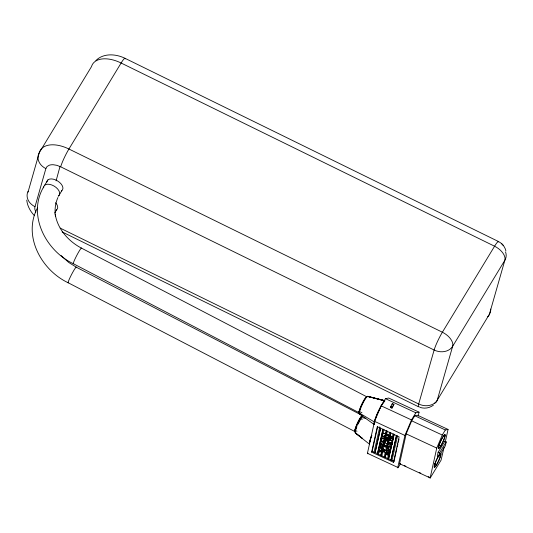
<?xml version="1.0" encoding="UTF-8"?>
<svg xmlns="http://www.w3.org/2000/svg" width="533" height="533" viewBox="0 0 533 533"><rect width="100%" height="100%" fill="white"/><g stroke="black" fill="none" stroke-linecap="round" stroke-linejoin="round"><path stroke-width="0.8" d="M391.335 438.392C390.869 437.7 387.085 435.308 385.526 435.181A2.345 1.339 31.3 0 0 385.312 435.141L385.306 434.815M444.835 441.231L446.221 441.877L445.361 445.728L438.672 456.754L437.28 456.108L438.139 452.257L445.775 439.678L448.066 429.438L417.492 415.227L414.774 415.76L411.703 420.823L406.186 433.869L399.523 463.943L399.917 463.51M387.618 442.557L391.255 443.07L391.828 444.462L386.478 443.782L387.264 443.549L386.638 446.088L387.631 446.554L388.33 443.683L390.889 444.009L390.269 446.507L391.069 446.874L390.196 450.485L388.417 449.659L388.863 448.2L387.471 447.547L386.745 450.532L385.659 450.492L386.478 447.087L380.722 444.409L380.529 444.722L388.677 448.506M381.455 439.598L381.361 439.738A3.465 1.985 31.3 0 0 383.913 443.103L384.973 443.516M389.163 435.408L385.819 433.975A5.61 3.211 31.3 0 0 385.053 433.775L384.773 433.722A4.537 2.598 31.3 0 0 384.38 433.669L384.2 433.655A3.125 1.792 31.3 0 0 382.647 434.202A3.931 2.252 31.3 0 0 382.521 434.568L382.474 434.781A3.958 2.265 31.3 0 0 382.454 435.201M448.066 429.438L445.341 429.971L442.27 435.035L436.754 448.08L430.091 478.161L441.051 460.206L444.036 447.46M400.556 463.663L398.444 467.148A2.219 0.346 -65.1 0 1 397.791 467.414L367.417 453.297L374.566 421.337L381.128 405.82L385.466 398.671L388.704 398.038L419.071 412.162L418.178 416.153M371.621 452.131L377.304 426.72L399.137 436.873L393.461 462.284L371.621 452.131L372.187 451.198L377.69 426.587M380.669 427.966L375.072 452.744L374.079 452.277L379.762 426.866M375.072 452.744L380.575 428.126M388.57 459.02L392.961 439.632L388.57 459.02L387.578 458.553L388.384 455.215L386.225 453.103L385.199 457.447L377.457 453.85L382.96 429.232M377.457 453.85L383.054 429.078M388.384 455.215L388.917 456.228L384.573 451.977L378.956 451.757L379.449 450.085L382.054 450.192L382.274 449.232L380.116 447.127L379.922 447.434L383.107 450.552L382.274 449.232M379.922 447.434L380.415 445.768L383.38 448.913L385.659 450.492M380.529 444.722L380.975 443.256L386.638 446.088M378.45 454.309L381.535 440.511M384.866 437.626L384.533 438.866L384.679 437.5A4.957 2.838 31.3 0 1 384.146 437.1L384.086 437.053A3.511 2.012 31.3 0 1 382.734 435.421L381.988 438.746M384.04 429.558L383.134 433.615M390.343 407.412L392.335 403.561L393.92 404.3L391.928 408.151L390.343 407.412L391.055 406.233M392.135 404.46L392.335 403.561M380.829 455.415L381.755 451.544L378.956 451.757M383.3 450.238L381.961 450.345L382.174 449.392M382.481 448.033L383.007 445.675M383.267 444.522L383.753 442.617L383.36 444.369M384.593 441.957L384.32 441.83A1.652 0.946 31.3 0 1 383.927 441.584L384.36 439.905A1.452 0.833 31.3 0 0 383.78 439.885M386.345 430.757L385.672 433.749L386.438 430.597M380.922 455.262L381.755 451.544M382.574 447.88L383.1 445.515M383.92 441.577L384.36 439.905M391.928 408.151L393.92 404.3M381.821 455.882L382.841 451.591L384.759 451.664L385.326 452.224L384.206 456.988M383.38 448.913L384.093 445.981M384.26 444.982L384.653 443.229M385.612 439.172C385.252 437.413 385.639 438.846 387.205 439.285M387.924 437.946L388.37 438.339L388.917 436.161L386.525 435.108L385.999 437.187L387.384 437.7M387.431 431.037L386.691 434.095L389.083 435.161L389.816 432.136M387.731 442.01L388.211 439.339L387.478 439.012M385.199 457.447L386.225 453.103M387.631 446.554L388.33 443.683M387.604 442.61L388.524 442.557L389.217 439.738L390.809 440.191A3.511 2.012 31.3 0 0 391.129 440.231L391.668 440.251M390.716 432.763L390.063 435.681L390.809 432.609M386.745 450.532L387.471 447.547M388.524 442.557L389.243 439.745M380.789 443.569L388.93 447.354L389.376 445.894L390.269 446.507M388.417 449.659L388.863 448.2M388.93 447.354L389.376 445.894M388.597 454.009L389.137 451.837L386.332 452.044L389.217 454.869L386.532 451.744M386.332 452.044L389.816 452.184L390.216 450.671L389.35 450.638L389.596 449.805L388.604 449.346M391.882 444.209L391.082 442.883L391.635 440.405A3.158 1.812 31.3 0 0 392.828 439.865M392.748 437.986L392.341 437.426L393.194 433.695M388.917 456.228L389.317 454.716M394.08 434.368L393.054 438.959L394.173 434.215M393.461 462.284L394.027 461.351L390.955 460.126L396.459 435.508M390.955 460.126L396.552 435.354M391.948 460.585L397.545 435.814M394.027 461.351L396.865 448.646M397.218 447.06L397.931 443.882M398.284 442.297L398.997 439.119M397.791 467.414L404.933 435.461L411.503 419.937L415.833 412.795L419.071 412.162M438.672 456.754L439.532 452.903L446.221 441.877M505.564 251.962A14.071 11.4 16 0 1 504.838 260.311L452.644 346.31A14.071 11.4 16 0 1 434.129 350.028L60.675 166.809L56.924 165.343L53.333 164.744A14.831 8.495 31.3 0 0 49.256 165.237L47.051 166.536L45.871 168.595L34.785 207.497L34.825 209.256L35.831 212.127M56.092 180.854L60.002 166.483M393.054 439.432L392.874 439.712A3.198 1.832 31.3 0 1 391.475 440.564L391.395 440.258M28.649 189.881L39.322 152.585L91.516 66.585A28.142 16.117 31.3 0 1 121.118 63.014L494.577 246.226A14.071 8.062 31.3 0 1 504.838 260.311L489.394 314.27L437.207 400.27A14.071 8.062 31.3 0 1 434.388 403.414M57.93 197.49C55.292 203.286 54.513 209.815 55.445 216.098L55.232 214.346C57.631 229.177 68.564 241.409 81.609 248.198L366.951 396.885M43.706 186.856C26.996 214.812 45.858 250.87 73.254 263.655L358.816 412.575M37.49 207.917C22.506 235.779 41.401 270.204 68.091 282.71L355.238 431.737M44.692 185.218L47.91 179.921M58.657 195.897L61.875 190.601M54.652 213.073L56.658 209.762M359.582 413.128A9.308 1.446 -65.1 0 1 359.035 411.369L359.848 410.024M374.079 452.277L372.187 451.198M384.466 435.195L384.766 436.534L387.451 438.126M384.773 439.159L385.506 439.325M383.587 440.191A1.506 0.859 31.3 0 1 384.606 440.365L384.973 440.325M385.259 440.491L385.006 441.91M387.364 438.086L387.464 437.74M388.191 439.332L389.077 439.872M387.658 441.664L387.624 441.177A2.852 1.632 31.3 0 0 387.498 440.944L386.632 439.898A2.798 1.599 31.3 0 0 386.445 439.738L385.719 439.232M387.264 443.549L388.237 443.842M382.841 451.591L381.661 451.704M386.478 447.087L387.378 447.707M380.229 446.081L384.873 450.618L385.059 450.305M393.114 439.252C393.321 438.692 390.502 435.514 389.376 435.514M385.326 452.224L386.132 453.257M391.082 442.883L388.617 442.403M390.889 444.009L391.862 444.295M391.828 444.462L391.955 444.142M391.069 446.874L389.19 446.201M389.596 449.805L390.196 450.485M389.35 450.638L386.838 450.378M389.137 451.837L389.816 452.184M390.216 450.671L384.873 450.618M387.578 458.553L385.292 457.294M95.873 60.575C103.442 52.867 116.067 53.833 125.102 58.35L498.555 241.562M433.469 405.107C429.618 408.105 424.288 408.984 419.711 407.265M382.341 438.559L384.453 438.646M379.263 450.398L383.107 450.552M391.142 440.564L390.962 440.544A3.511 2.012 31.3 0 1 390.622 440.498L388.404 439.612M386.572 443.456L386.019 443.376M386.445 443.776L385.845 443.689M361.187 417.499L365.711 418.292M385.599 435.021L386.358 435.241M367.284 396.439L384.739 400.629M384.753 400.623L367.563 396.305L384.919 400.923L367.777 396.325M389.63 438.992L389.836 439.045A2.805 1.606 31.3 0 0 390.103 439.105L390.183 439.112A1.672 0.959 31.3 0 0 391.209 438.752M389.796 438.679L390.023 438.739A2.805 1.606 31.3 0 0 390.296 438.792L390.369 438.806A1.672 0.959 31.3 0 0 391.395 438.446M385.765 433.595L385.625 433.556A5.31 3.038 31.3 0 0 385.246 433.462L384.959 433.409A4.537 2.598 31.3 0 0 384.573 433.356L384.446 433.349A3.085 1.766 31.3 0 0 383.167 433.569M385.779 433.782L386.512 434.029M389.476 438.952L387.538 438.166M389.243 438.686L388.464 438.379M384.573 443.203L383.84 442.87M388.251 439.745L387.291 439.325M384.813 440.245L384.699 440.198A1.699 0.973 31.3 0 0 384.26 440.051M384.719 440.405L384.879 440.485A1.486 0.853 31.3 0 1 385.912 441.471M385.466 398.671L415.833 412.795M414.774 415.76L445.341 429.971M390.542 406.512L392.128 407.252M381.128 405.82L411.503 419.937M411.703 420.823L442.27 435.035M438.639 444.695L440.851 445.721M439.285 445.282L440.798 445.981M359.035 411.369L361.92 412.715M406.186 433.869L436.754 448.08M374.566 421.337L404.933 435.461M438.139 452.257L439.532 452.903M359.982 418.325L362.233 419.371M434.422 463.557L436.634 464.589M434.315 463.797L436.58 464.849M356.983 431.244L354.818 430.238A9.308 1.446 -65.1 0 1 358.143 421.69A9.308 1.446 -65.1 0 1 362.187 415.434M387.724 446.394L389.123 447.047M404.387 465.595L405.88 466.288M419.298 472.524L420.79 473.217M428.246 476.689L430.484 477.728M399.523 463.677L430.091 477.888M375.165 452.584L377.551 453.69M388.664 458.86L391.049 459.966M387.165 438.872L386.032 438.306M384.893 439.212L385.059 439.292A3.438 1.972 31.3 0 1 387.684 442.563M60.169 228.097L418.685 403.981A14.071 11.4 16 0 0 437.207 400.27L452.644 346.31A14.071 8.062 31.3 0 0 442.383 332.226L68.93 149.013A28.142 16.117 31.3 0 0 39.322 152.585A14.071 11.4 16 0 0 45.871 168.595M62.108 231.915L418.418 406.719M384.313 442.03L384.28 442.01A1.492 0.853 31.3 0 1 383.187 440.984M388.93 436.367L389.67 436.767M361.874 415.274L76.419 267.253L68.79 262.502L61.128 255.56M389.496 435.374L390.016 435.654M385.406 438.373L384.839 437.826M390.176 435.534L392.261 437.08M385.859 437.107L385.212 436.68M359.335 412.988L374.313 421.943A0.886 0.713 12.6 0 0 374.972 422.123M383.613 442.537L381.681 440.491M390.069 436.8L390.482 437.087A2.245 1.286 31.3 0 1 390.769 437.32L390.916 437.466M499.308 241.975C502.606 243.914 505.144 247.219 505.917 250.99M359.582 414.008L374.293 424.608M355.205 432.876L369.596 444.269M362.633 438.612L355.424 432.929L362.32 438.359M501.726 243.714L503.285 245.46M34.305 215.552C30.334 211.315 27.343 205.985 26.763 200.135M381.475 440.325L381.421 439.918A2.872 1.646 31.3 0 1 381.428 439.758L381.361 439.738A3.465 1.985 31.3 0 1 384.819 439.099M440.071 453.776A7.755 1.206 -65.1 0 1 438.959 460.245A7.755 1.206 -65.1 0 1 434.142 467.008A7.755 1.206 -65.1 0 1 438.586 455.862M368.003 453.137A2.219 0.346 -65.1 0 1 367.417 453.297M382.388 435.181A3.451 1.972 31.3 0 0 383.873 437.34L383.953 437.413A5.51 3.158 31.3 0 0 385.013 438.139M385.013 436.28A1.952 1.119 31.3 0 1 384.879 436.147M385.459 440.411A1.439 0.826 31.3 0 1 386.085 441.157M385.645 441.97A1.406 0.806 31.3 0 1 385.119 441.937M385.459 442.29A1.466 0.839 31.3 0 1 384.5 442.097M384.026 441.417A1.452 0.833 31.3 0 1 383.38 440.678M419.138 406.499A14.071 1.786 -63.9 0 1 418.685 403.981L434.129 350.028A14.071 1.786 -63.9 0 1 442.383 332.226L494.577 246.226A14.071 1.786 -63.9 0 1 498.708 242.069M34.971 206.684A14.071 11.4 16 0 1 28.422 190.674A28.142 16.117 31.3 0 0 28.116 192.153M60.675 166.809A14.071 1.786 -63.9 0 1 68.93 149.013L121.118 63.014A14.071 1.786 -63.9 0 1 125.248 58.857M490.746 309.053A14.071 11.4 16 0 1 489.394 314.27A14.071 8.062 31.3 0 1 487.682 316.755M359.648 412.802A8.868 1.379 -65.1 0 1 361.387 405.053A8.868 1.379 -65.1 0 1 366.777 396.838A8.894 1.106 -63.8 0 0 361.461 405.493A8.894 1.106 -63.8 0 0 359.255 412.809M359.509 411.982A0.886 0.713 12.6 0 1 359.222 411.07M360.008 413.881A9.747 1.519 -65.1 0 1 362.313 404.434A9.747 1.519 -65.1 0 1 367.977 396.799M374.339 424.581A13.185 2.052 -65.1 0 1 377.211 414.141A13.185 2.052 -65.1 0 1 384.146 401.769M374.199 424.508A13.165 2.045 -65.1 0 1 377.031 414.141A13.165 2.045 -65.1 0 1 383.967 401.742M355.298 431.803A8.954 1.392 -65.1 0 1 356.757 424.834A8.954 1.392 -65.1 0 1 362.154 415.68M355.225 430.891A0.886 0.713 12.6 0 1 354.965 429.991M355.837 432.716A9.821 1.526 -65.1 0 1 356.737 426.3A9.821 1.526 -65.1 0 1 362.76 415.467M370.155 441.65A0.886 0.713 12.6 0 1 369.655 441.451M369.629 444.096A14.131 2.199 -65.1 0 1 371.847 435.394M369.582 444.255A14.105 2.192 -65.1 0 1 371.654 435.321M46.851 182.033A8.894 5.09 31.3 0 1 57.551 180.92A8.894 5.09 31.3 0 1 61.435 190.914M55.592 202.76A8.894 5.09 31.3 0 1 56.118 210.142M43.633 187.856A8.894 5.09 31.3 0 1 53.98 186.01A8.894 5.09 31.3 0 1 58.224 196.217M73.627 263.662A8.894 0.819 -62.5 0 1 76.912 255.154A8.894 0.819 -62.5 0 1 81.542 248.658M68.471 282.73A8.894 0.846 -62.6 0 1 71.728 274.169A8.894 0.846 -62.6 0 1 76.359 267.719M355.618 430.224A8.894 1.113 -63.8 0 1 356.844 426.906M358.149 424.028A8.894 1.113 -63.8 0 1 361.088 418.605M362.56 416.526A8.894 1.113 -63.8 0 1 362.707 416.373M385.399 434.988L385.046 436.547L385.399 434.988M389.803 436.847L389.376 438.732L389.803 436.847M440.878 445.848A7.755 1.206 -65.1 0 0 445.135 434.508A7.755 1.206 -65.1 0 0 439.385 444.109A7.755 1.206 -65.1 0 0 440.878 445.848M440.931 445.595A7.315 1.139 -65.1 0 0 444.948 434.908A7.315 1.139 -65.1 0 0 439.518 443.962A7.315 1.139 -65.1 0 0 440.931 445.595M436.714 464.463A7.315 1.139 -65.1 0 0 440.731 453.776A7.315 1.139 -65.1 0 0 435.308 462.824A7.315 1.139 -65.1 0 0 436.714 464.463"/></g></svg>
